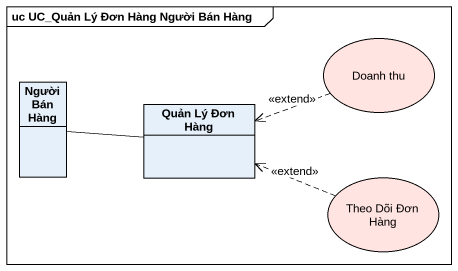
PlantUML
@startuml
mainframe uc UC_Quản Lý Đơn Hàng Người Bán Hàng
allowmixing
hide circle
hide empty members
usecase "Doanh thu" as Doanh_thu #FFE4E1
class "Người Bán Hàng" as Người_Bán_Hàng
class "Quản Lý Đơn Hàng" as Quản_Lý_Đơn_Hàng
usecase "Theo Dõi Đơn Hàng" as Theo_Dõi_Đơn_Hàng #FFE4E1
Doanh_thu .left.> Quản_Lý_Đơn_Hàng : <<extend>>
Quản_Lý_Đơn_Hàng -left- Người_Bán_Hàng
Theo_Dõi_Đơn_Hàng .left.> Quản_Lý_Đơn_Hàng : <<extend>>
@enduml
